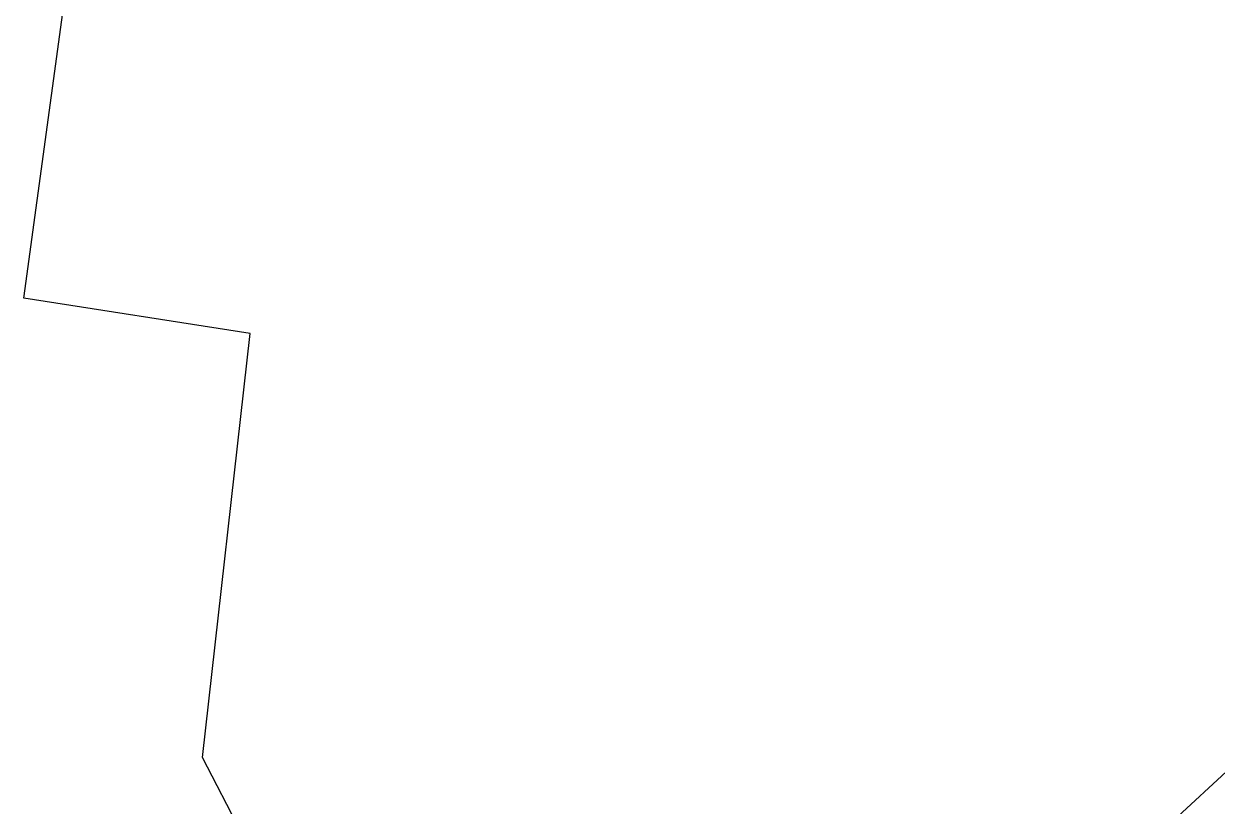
# Model space of a CAD drawing. Header units: metres. Extents: x 261896 to 262393, y 2168807 to 2169275.
# Drawn here: x 261901.9 to 262043.3, y 2168936.9 to 2169029.6 of the extents above; entities that cross this region are included whole.
import ezdxf

# ---------------------------------------------------------------- set-up
doc = ezdxf.new("R2010")
doc.units = ezdxf.units.M
doc.layers.add('village', color=3, linetype='Continuous')

msp = doc.modelspace()

# ---------------------------------------------------------------- linework, layer by layer
at = {"layer": 'village', "color": 3}
for p, q in [((261901.93, 2168997.08), (261933.28, 2169227.74)), ((261928.76, 2168992.91), (261901.93, 2168997.08)), ((261923.08, 2168942.69), (261928.76, 2168992.91)), ((262086.14, 2168979.66), (261963.08, 2168865.79)), ((261963.08, 2168865.79), (261923.08, 2168942.69))]:
    msp.add_line(p, q, dxfattribs=at)

doc.saveas('drawing.dxf')
